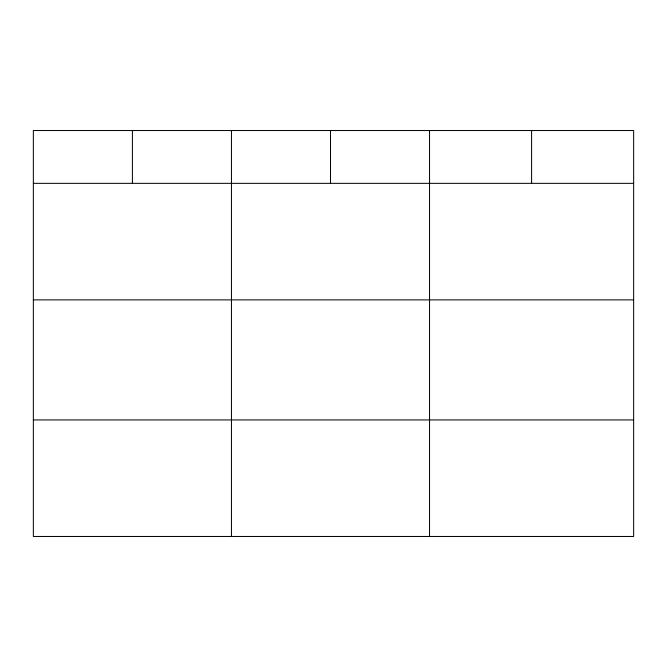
<?xml version="1.0" encoding="UTF-8"?>
<svg xmlns="http://www.w3.org/2000/svg" width="667" height="667" viewBox="0 0 667 667"><rect width="100%" height="100%" fill="white"/><g stroke="black" fill="none" stroke-linecap="round" stroke-linejoin="round"><path stroke-width="1" d="M633.65 299.875L633.65 130.532L33.35 130.532L33.35 536.468L633.65 536.468L633.65 299.875L33.35 299.875M33.35 183.342L633.65 183.342M33.35 419.935L633.65 419.935M531.599 130.532L531.599 183.342M429.548 130.532L429.548 536.468M330.498 130.532L330.498 183.342M231.449 130.532L231.449 536.468M132.4 130.532L132.4 183.342"/></g></svg>
